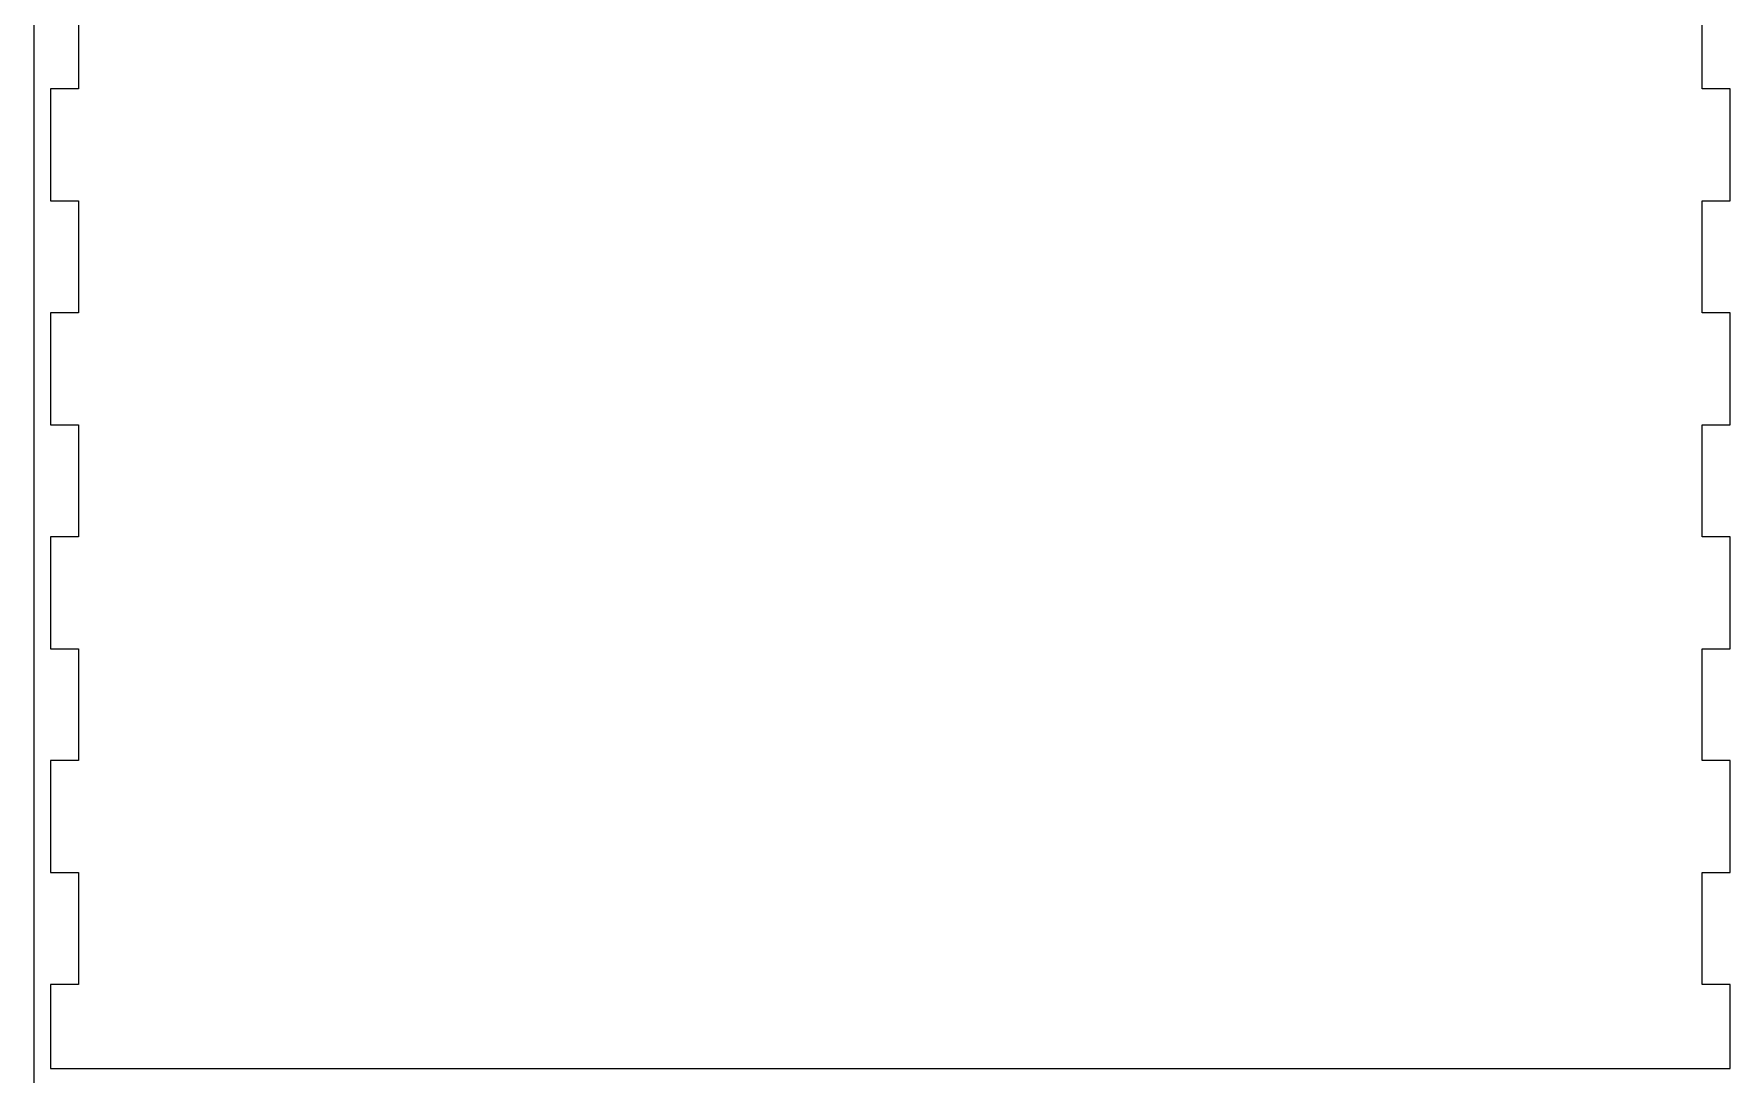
# Model space of a CAD drawing. Extents: x 610 to 1150, y 270 to 883.
# Drawn here: x 610.1 to 913.1, y 509.1 to 695 of the extents above; entities that cross this region are included whole.
import ezdxf

# ---------------------------------------------------------------- set-up
doc = ezdxf.new("R2010")
doc.units = 0
doc.layers.get('0').update_dxf_attribs({"linetype": 'CONTINUOUS'})

msp = doc.modelspace()

# ---------------------------------------------------------------- linework, layer by layer
at = {"color": 3}
msp.add_line((610.132298, 880.797563), (610.132298, 269.797587), dxfattribs=at)
at = {"color": 7}
for p, q in [((618.082101, 705.13073), (618.082101, 685.128654)), ((908.094645, 685.128654), (908.094645, 705.13073)), ((618.082101, 685.128654), (613.072771, 685.128654)), ((613.072771, 685.128654), (613.072771, 665.126577)), ((913.068705, 685.128654), (908.094645, 685.128654)), ((913.068705, 665.126577), (913.068705, 685.128654)), ((613.072771, 665.126577), (618.082101, 665.126577)), ((618.082101, 665.126577), (618.082101, 645.124474)), ((908.094645, 645.124474), (908.094645, 665.126577)), ((908.094645, 665.126577), (913.068705, 665.126577)), ((618.082101, 645.124474), (613.072771, 645.124474)), ((613.072771, 645.124474), (613.072771, 625.122397)), ((913.068705, 645.124474), (908.094645, 645.124474)), ((913.068705, 625.122397), (913.068705, 645.124474)), ((613.072771, 625.122397), (618.082101, 625.122397)), ((618.082101, 625.122397), (618.082101, 605.120321)), ((908.094645, 605.120321), (908.094645, 625.122397)), ((908.094645, 625.122397), (913.068705, 625.122397)), ((618.082101, 605.120321), (613.072771, 605.120321)), ((613.072771, 605.120321), (613.072771, 585.118244)), ((913.068705, 605.120321), (908.094645, 605.120321)), ((913.068705, 585.118244), (913.068705, 605.120321)), ((613.072771, 585.118244), (618.082101, 585.118244)), ((618.082101, 585.118244), (618.082101, 565.116167)), ((908.094645, 565.116167), (908.094645, 585.118244)), ((908.094645, 585.118244), (913.068705, 585.118244)), ((618.082101, 565.116167), (613.072771, 565.116167)), ((613.072771, 565.116167), (613.072771, 545.114088)), ((913.068705, 565.116167), (908.094645, 565.116167)), ((913.068705, 545.114088), (913.068705, 565.116167)), ((613.072771, 545.114088), (618.082101, 545.114088)), ((618.082101, 545.114088), (618.082101, 525.112017)), ((908.094645, 525.112017), (908.094645, 545.114088)), ((908.094645, 545.114088), (913.068705, 545.114088)), ((618.082101, 525.112017), (613.072771, 525.112017)), ((613.072771, 525.112017), (613.072771, 510.119275)), ((913.068705, 525.112017), (908.094645, 525.112017)), ((913.068705, 510.119275), (913.068705, 525.112017)), ((613.072771, 510.119275), (633.074848, 510.119275)), ((633.074848, 510.119275), (673.079001, 510.119275)), ((673.079001, 510.119275), (693.081105, 510.119275)), ((693.081105, 510.119275), (713.083181, 510.119275)), ((713.083181, 510.119275), (733.085258, 510.119275)), ((733.085258, 510.119275), (753.087335, 510.119275)), ((753.087335, 510.119275), (773.089411, 510.119275)), ((773.089411, 510.119275), (793.091488, 510.119275)), ((793.091488, 510.119275), (813.093591, 510.119275)), ((813.093591, 510.119275), (833.095668, 510.119275)), ((833.095668, 510.119275), (853.097744, 510.119275)), ((853.097744, 510.119275), (873.099821, 510.119275)), ((873.099821, 510.119275), (893.066629, 510.119275)), ((893.066629, 510.119275), (913.068705, 510.119275))]:
    msp.add_line(p, q, dxfattribs=at)

doc.saveas('drawing.dxf')
